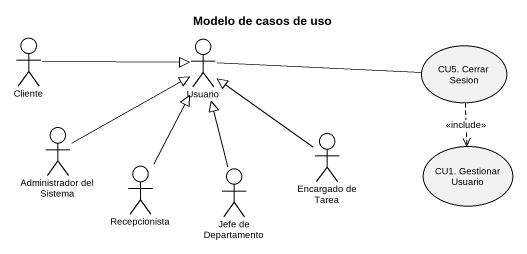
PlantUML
@startuml
title Modelo de casos de uso
actor Cliente
actor Usuario
usecase "CU5. Cerrar Sesion" as CU5_Cerrar_Sesion
actor "Administrador del Sistema" as Administrador_del_Sistema
actor "Encargado de Tarea" as Encargado_de_Tarea
actor Recepcionista
actor "Jefe de Departamento" as Jefe_de_Departamento
usecase "CU1. Gestionar Usuario" as CU1_Gestionar_Usuario
Cliente -right-|> Usuario
Usuario -right- CU5_Cerrar_Sesion
CU5_Cerrar_Sesion ..> CU1_Gestionar_Usuario : <<include>>
Administrador_del_Sistema -up-|> Usuario
Encargado_de_Tarea -up-|> Usuario
Recepcionista -up-|> Usuario
Jefe_de_Departamento -up-|> Usuario
@enduml
